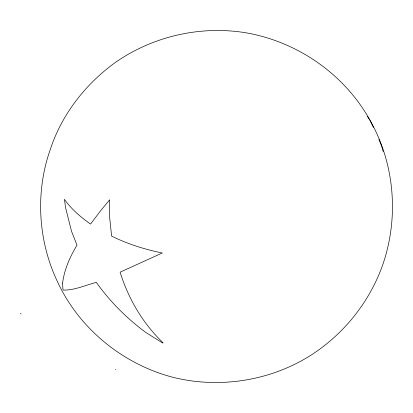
<?xml version="1.0" encoding="UTF-8"?>
<svg xmlns="http://www.w3.org/2000/svg" width="413" height="413" viewBox="0 0 413 413"><rect width="100%" height="100%" fill="white"/><g stroke="black" fill="none" stroke-linecap="round" stroke-linejoin="round"><path stroke-width="0.62" d="M115.532 369.743L115.872 369.475M367.41 116.389L370.193 120.622C394.219 162.908 398.782 215.039 383.945 261.207C371.019 300.659 343.792 334.922 308.49 356.729C268.063 381.385 217.992 388.798 172.107 377.079C122.083 363.708 78.393 327.932 56.973 280.613C37.955 240.03 35.312 191.926 50.231 149.62C61.774 114.349 85.63 83.86 115.604 62.291C153.641 35.828 201.895 25.085 247.568 33.071C298.563 42.451 344.695 74.645 369.909 120.106M20.65 313.245L21.027 313.957M370.193 120.622L373.367 127.426M378.86 139.403L381.736 146.3M381.87 146.775L383.166 151.488M62.585 283.07L62.931 289.358L63.272 290.086C73.581 290.375 83.38 286.023 93.137 283.313L96.214 282.229C109.873 301.469 126.724 318.278 145.634 332.362L162.743 343.074L163.099 342.79C142.893 323.575 128.35 298.723 120.106 272.182L162.288 252.993C144.818 249.437 127.596 244.026 111.603 236.097L109.528 216.175L109.631 199.815L100.777 210.537L90.535 224.063C80.752 217.155 71.341 209.2 64.438 199.319L65.579 207.682L71.526 231.29L76.999 245.177C69.978 256.809 64.314 269.488 62.585 283.07"/></g></svg>
